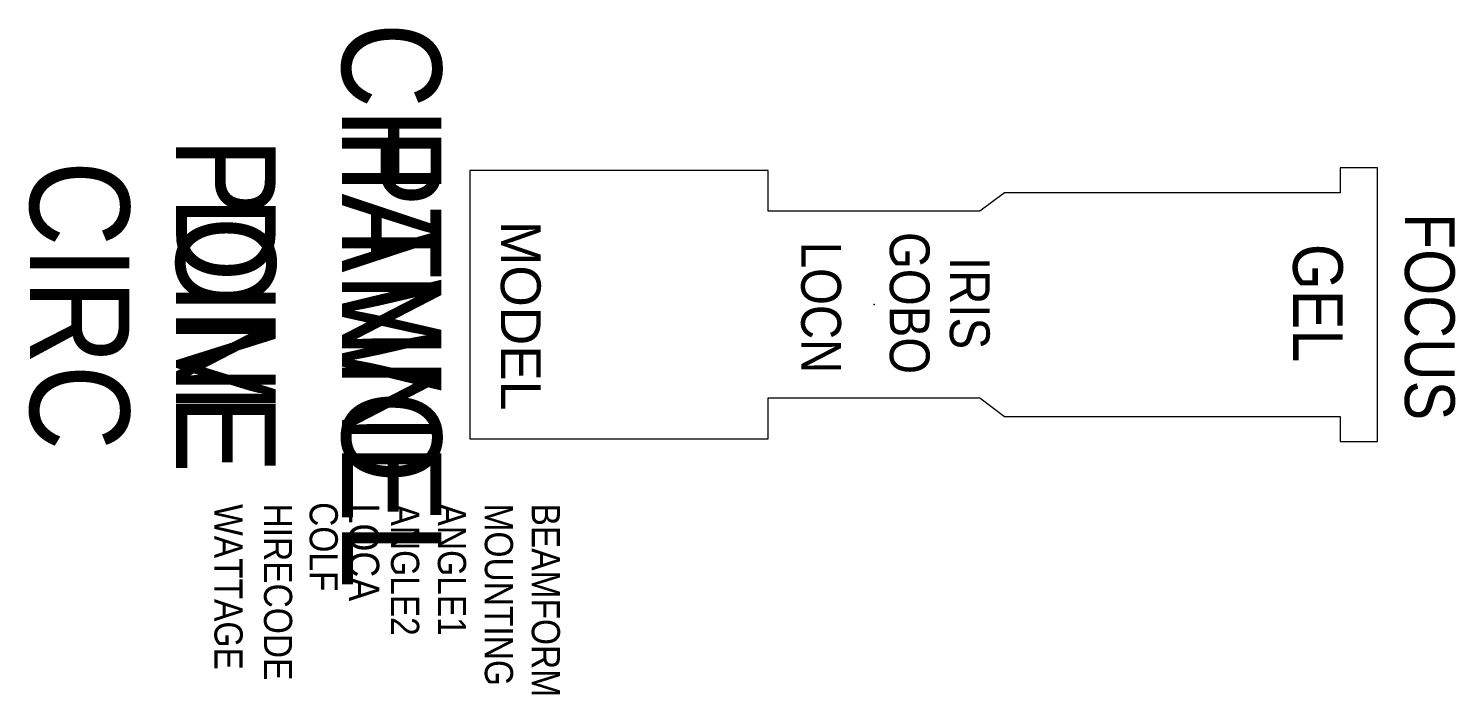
# Model space of a CAD drawing. Extents: x -114 to 1321, y -1802 to -1132.
import ezdxf
from ezdxf.enums import TextEntityAlignment as Align

# ---------------------------------------------------------------- set-up
doc = ezdxf.new("R2010")
doc.units = 0
doc.header["$MEASUREMENT"] = 0
for name, color, linetype in [('CHANNEL', 3, 'CONTINUOUS'), ('CIRC', 6, 'CONTINUOUS'), ('DIMMER', 4, 'CONTINUOUS'), ('FOCUS', 30, 'CONTINUOUS'), ('GEL', 1, 'CONTINUOUS'), ('LANTERNS', 4, 'CONTINUOUS'), ('LOCATION', 7, 'CONTINUOUS'), ('MODEL', 6, 'CONTINUOUS'), ('PATCH', 5, 'CONTINUOUS'), ('PATCH2', 5, 'CONTINUOUS')]:
    doc.layers.add(name, color=color, linetype=linetype)

msp = doc.modelspace()

# ---------------------------------------------------------------- linework, layer by layer
at = {"layer": 'LANTERNS', "color": 0}
msp.add_point((736.2, -1409.9), dxfattribs=at)
at = {"layer": 'MODEL', "color": 0}
msp.add_lwpolyline([(629.9, -1316.1), (629.9, -1274.9), (329.9, -1274.9), (329.9, -1544.9), (629.9, -1544.9), (629.9, -1503.6), (842.4, -1503.6), (867.4, -1522.4), (1204.9, -1522.4), (1204.9, -1547.4), (1242.4, -1547.4), (1242.4, -1272.4), (1204.9, -1272.4), (1204.9, -1297.4), (867.4, -1297.4), (842.4, -1316.1)], close=True, dxfattribs=at)

# ---------------------------------------------------------------- texts
at = {"layer": 'CHANNEL', "width": 0.89}
msp.add_attdef('CHANNEL', text='', height=100, rotation=270, dxfattribs=at).set_placement((201.3, -1410.7), align=Align.CENTER)
at = {"layer": 'CIRC', "width": 0.89}
msp.add_attdef('CIRC', text='', height=100, rotation=270, dxfattribs=at).set_placement((-112.4, -1410.7), align=Align.CENTER)
at = {"layer": 'DIMMER', "width": 0.89}
msp.add_attdef('DIM', text='', height=100, rotation=270, dxfattribs=at).set_placement((34.6, -1409.9), align=Align.CENTER)
at = {"layer": 'FOCUS', "width": 0.89}
msp.add_attdef('FOCUS', text='', height=50, rotation=270, dxfattribs=at).set_placement((1269.9, -1421.9), align=Align.CENTER)
at = {"layer": 'GEL', "width": 0.89}
for tag, height, p in [('GOBO', 40, (752, -1408.3)), ('GEL', 50, (1157.4, -1408.3))]:
    msp.add_attdef(tag, text='', height=height, rotation=270, dxfattribs=at).set_placement(p, align=Align.CENTER)
msp.add_attdef('IRIS', text='N', height=40, rotation=270, dxfattribs=at).set_placement((832.4, -1408.3), align=Align.MIDDLE)
at = {"layer": 'LANTERNS', "color": 0, "width": 0.89, "flags": 1}
for tag, p, s, height in [('WATTAGE', (73.1, -1610.4), '2000', 28.3), ('HIRECODE', (122.9, -1609.8), 'C', 28.3), ('COLF', (168.8, -1608.4), 'N', 28.3), ('LOCA', (208.4, -1609.8), '', 30.3), ('ANGLE2', (250.6, -1609.8), '180', 28.3), ('ANGLE1', (297.7, -1609.8), '0', 28.3), ('MOUNTING', (344.9, -1609.8), 'STANDARD HOOK CLAMP', 28.305), ('BEAMFORM', (392.1, -1609.8), 'C', 28.3)]:
    msp.add_attdef(tag, p, s, height=height, rotation=270, dxfattribs=at)
at = {"layer": 'LOCATION', "width": 0.89}
msp.add_attdef('LOCN', text='', height=40, rotation=270, dxfattribs=at).set_placement((663, -1412.8), align=Align.CENTER)
at = {"layer": 'MODEL'}
msp.add_attdef('MODEL', text='Sil-2k 10 ', height=40, rotation=270, dxfattribs=at).set_placement((361, -1421), align=Align.CENTER)
at = {"layer": 'PATCH', "width": 0.89}
msp.add_attdef('PONE', text='', height=100, rotation=270, dxfattribs=at).set_placement((34.6, -1410.7), align=Align.CENTER)
at = {"layer": 'PATCH2', "width": 0.89}
msp.add_attdef('PTWO', text='', height=100, rotation=270, dxfattribs=at).set_placement((201.3, -1410.7), align=Align.CENTER)

doc.saveas('drawing.dxf')
